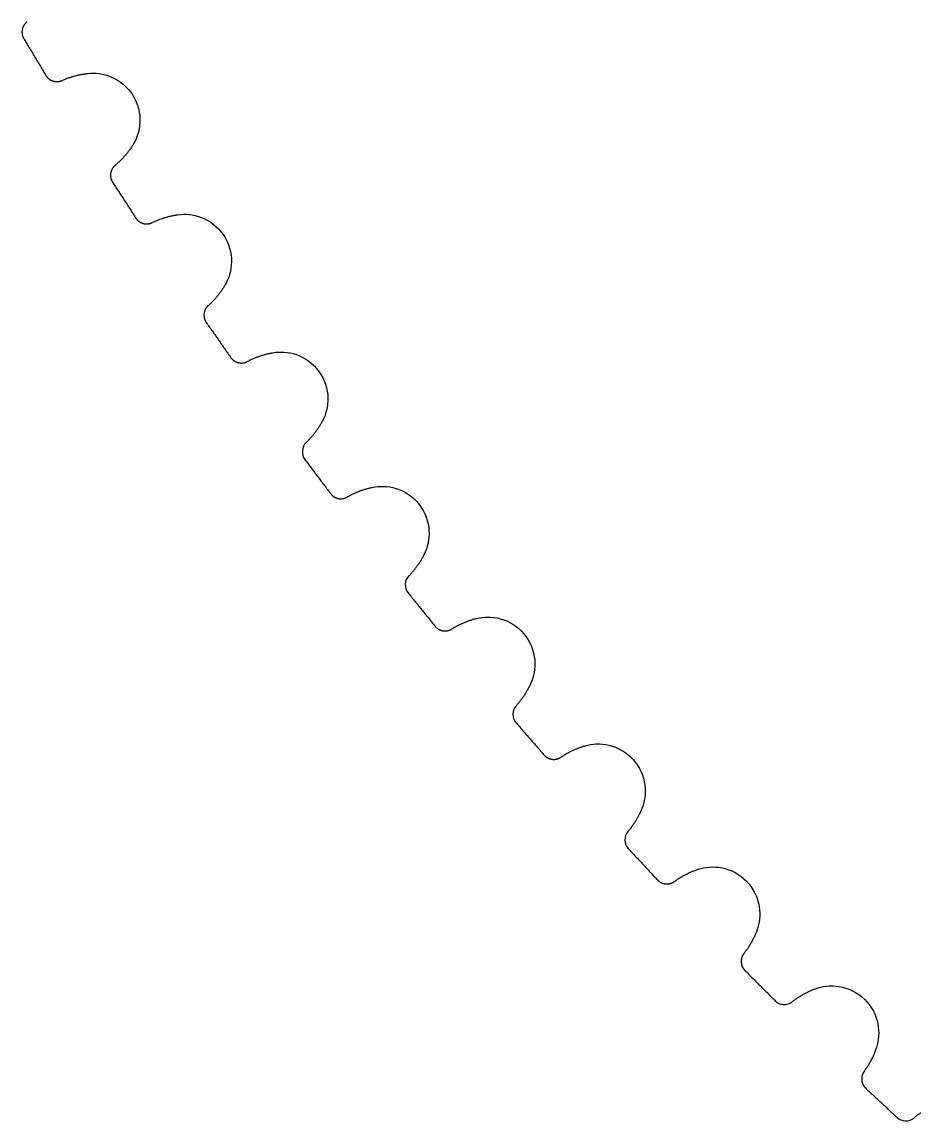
# Model space of a CAD drawing. Extents: x -57 to 57, y -57 to 57.
# Drawn here: x -49.05 to -38.52, y -41.94 to -28.97 of the extents above; entities that cross this region are included whole.
import ezdxf

# ---------------------------------------------------------------- set-up
doc = ezdxf.new("R2010")
doc.units = 0
doc.layers.add('Cut', color=7, linetype='CONTINUOUS')

msp = doc.modelspace()

# ---------------------------------------------------------------- linework, layer by layer
at = {"layer": 'Cut'}
for p, q in [((-48.9876, -28.9653), (-48.9876, -28.9653, 3)), ((-48.9876, -28.9653), (-48.9876, -28.9653, 3)), ((-49.0247, -29.1606), (-49.0247, -29.1606, 3)), ((-49.0247, -29.1606), (-49.0247, -29.1606, 3)), ((-48.2669, -29.5723), (-48.2669, -29.5723, 3)), ((-48.2669, -29.5723), (-48.2669, -29.5723, 3)), ((-48.763, -29.5962), (-48.763, -29.5962, 3)), ((-48.763, -29.5962), (-48.763, -29.5962, 3)), ((-48.5731, -29.6551), (-48.5731, -29.6551, 3)), ((-48.5731, -29.6551), (-48.5731, -29.6551, 3)), ((-47.7382, -30.4184), (-47.7382, -30.4184, 3)), ((-47.7382, -30.4184), (-47.7382, -30.4184, 3)), ((-47.9469, -30.6573), (-47.9469, -30.6573, 3)), ((-47.9469, -30.6573), (-47.9469, -30.6573, 3)), ((-47.9772, -30.8538), (-47.9772, -30.8538, 3)), ((-47.9772, -30.8538), (-47.9772, -30.8538, 3)), ((-47.2055, -31.2387), (-47.2055, -31.2387, 3)), ((-47.2055, -31.2387), (-47.2055, -31.2387, 3)), ((-47.7004, -31.2799), (-47.7004, -31.2799, 3)), ((-47.7004, -31.2799), (-47.7004, -31.2799, 3)), ((-47.5086, -31.3322), (-47.5086, -31.3322, 3)), ((-47.5086, -31.3322), (-47.5086, -31.3322, 3)), ((-46.6475, -32.0659), (-46.6475, -32.0659, 3)), ((-46.6475, -32.0659), (-46.6475, -32.0659, 3)), ((-46.8478, -32.312), (-46.8478, -32.312, 3)), ((-46.8478, -32.312), (-46.8478, -32.312, 3)), ((-46.8712, -32.5094), (-46.8712, -32.5094, 3)), ((-46.8712, -32.5094), (-46.8712, -32.5094, 3)), ((-46.5797, -32.9256), (-46.5797, -32.9256, 3)), ((-46.5797, -32.9256), (-46.5797, -32.9256, 3)), ((-46.0865, -32.8671), (-46.0865, -32.8671, 3)), ((-46.0865, -32.8671), (-46.0865, -32.8671, 3)), ((-46.3862, -32.9711), (-46.3862, -32.9711, 3)), ((-46.3862, -32.9711), (-46.3862, -32.9711, 3)), ((-45.5, -33.6743), (-45.5, -33.6743, 3)), ((-45.5, -33.6743), (-45.5, -33.6743, 3)), ((-45.6915, -33.9272), (-45.6915, -33.9272, 3)), ((-45.6915, -33.9272), (-45.6915, -33.9272, 3)), ((-45.708, -34.1254), (-45.708, -34.1254, 3)), ((-45.708, -34.1254), (-45.708, -34.1254, 3)), ((-44.9114, -34.4555), (-44.9114, -34.4555, 3)), ((-44.9114, -34.4555), (-44.9114, -34.4555, 3)), ((-45.4022, -34.5312), (-45.4022, -34.5312, 3)), ((-45.4022, -34.5312), (-45.4022, -34.5312, 3)), ((-45.2073, -34.5699), (-45.2073, -34.5699, 3)), ((-45.2073, -34.5699), (-45.2073, -34.5699, 3)), ((-44.2971, -35.2418), (-44.2971, -35.2418, 3)), ((-44.2971, -35.2418), (-44.2971, -35.2418, 3)), ((-44.4797, -35.5012), (-44.4797, -35.5012, 3)), ((-44.4797, -35.5012), (-44.4797, -35.5012, 3)), ((-44.4892, -35.6998), (-44.4892, -35.6998, 3)), ((-44.4892, -35.6998), (-44.4892, -35.6998, 3)), ((-43.6815, -36.0019), (-43.6815, -36.0019, 3)), ((-43.6815, -36.0019), (-43.6815, -36.0019, 3)), ((-44.1695, -36.0946), (-44.1695, -36.0946, 3)), ((-44.1695, -36.0946), (-44.1695, -36.0946, 3)), ((-43.9732, -36.1266), (-43.9732, -36.1266, 3)), ((-43.9732, -36.1266), (-43.9732, -36.1266, 3)), ((-43.0402, -36.7662), (-43.0402, -36.7662, 3)), ((-43.0402, -36.7662), (-43.0402, -36.7662, 3)), ((-43.2136, -37.0319), (-43.2136, -37.0319, 3)), ((-43.2136, -37.0319), (-43.2136, -37.0319, 3)), ((-43.2162, -37.2307), (-43.2162, -37.2307, 3)), ((-43.2162, -37.2307), (-43.2162, -37.2307, 3)), ((-42.3985, -37.5044), (-42.3985, -37.5044, 3)), ((-42.3985, -37.5044), (-42.3985, -37.5044, 3)), ((-42.8829, -37.6141), (-42.8829, -37.6141, 3)), ((-42.8829, -37.6141), (-42.8829, -37.6141, 3)), ((-42.6857, -37.6392), (-42.6857, -37.6392, 3)), ((-42.6857, -37.6392), (-42.6857, -37.6392, 3)), ((-41.7308, -38.2459), (-41.7308, -38.2459, 3)), ((-41.7308, -38.2459), (-41.7308, -38.2459, 3)), ((-41.8949, -38.5174), (-41.8949, -38.5174, 3)), ((-41.8949, -38.5174), (-41.8949, -38.5174, 3)), ((-41.8906, -38.7162), (-41.8906, -38.7162, 3)), ((-41.8906, -38.7162), (-41.8906, -38.7162, 3)), ((-41.0638, -38.9613), (-41.0638, -38.9613, 3)), ((-41.0638, -38.9613), (-41.0638, -38.9613, 3)), ((-41.544, -39.0878), (-41.544, -39.0878, 3)), ((-41.544, -39.0878), (-41.544, -39.0878, 3)), ((-41.3461, -39.106), (-41.3461, -39.106, 3)), ((-41.3461, -39.106), (-41.3461, -39.106, 3)), ((-40.3707, -39.679), (-40.3707, -39.679, 3)), ((-40.3707, -39.679), (-40.3707, -39.679, 3)), ((-40.5251, -39.9561), (-40.5251, -39.9561, 3)), ((-40.5251, -39.9561), (-40.5251, -39.9561, 3)), ((-40.5139, -40.1546), (-40.5139, -40.1546, 3)), ((-40.5139, -40.1546), (-40.5139, -40.1546, 3)), ((-39.679, -40.3707), (-39.679, -40.3707, 3)), ((-39.679, -40.3707), (-39.679, -40.3707, 3)), ((-40.1546, -40.5139), (-40.1546, -40.5139, 3)), ((-40.1546, -40.5139), (-40.1546, -40.5139, 3)), ((-39.9561, -40.5251), (-39.9561, -40.5251, 3)), ((-39.9561, -40.5251), (-39.9561, -40.5251, 3)), ((-38.9613, -41.0638), (-38.9613, -41.0638, 3)), ((-38.9613, -41.0638), (-38.9613, -41.0638, 3)), ((-39.106, -41.3461), (-39.106, -41.3461, 3)), ((-39.106, -41.3461), (-39.106, -41.3461, 3)), ((-39.0878, -41.544), (-39.0878, -41.544, 3)), ((-39.0878, -41.544), (-39.0878, -41.544, 3)), ((-38.7162, -41.8906), (-38.7162, -41.8906, 3)), ((-38.7162, -41.8906), (-38.7162, -41.8906, 3)), ((-38.5174, -41.8949), (-38.5174, -41.8949, 3)), ((-38.5174, -41.8949), (-38.5174, -41.8949, 3))]:
    msp.add_line(p, q, dxfattribs=at)
for points, degree, knots in [([(-48.9876, -28.9653), (-49.03, -28.9974), (-49.0432, -29.0559), (-49.0524, -29.1152), (-49.0247, -29.1606)], 2, [0, 0, 0, 0.724386, 0.724386, 1.44877, 1.44877, 1.44877]), ([(-48.9876, -28.9653, 3), (-49.03, -28.9974, 3), (-49.0432, -29.0559, 3), (-49.0524, -29.1152, 3), (-49.0247, -29.1606, 3)], 2, [0, 0, 0, 0.724386, 0.724386, 1.44877, 1.44877, 1.44877]), ([(-48.9876, -28.9653), (-49.03, -28.9974), (-49.0432, -29.0559), (-49.0524, -29.1152), (-49.0247, -29.1606)], 2, [0, 0, 0, 0.724386, 0.724386, 1.44877, 1.44877, 1.44877]), ([(-48.9876, -28.9653, 3), (-49.03, -28.9974, 3), (-49.0432, -29.0559, 3), (-49.0524, -29.1152, 3), (-49.0247, -29.1606, 3)], 2, [0, 0, 0, 0.724386, 0.724386, 1.44877, 1.44877, 1.44877]), ([(-48.2669, -29.5723), (-48.1846, -29.5634), (-48.0865, -29.5725), (-47.9893, -29.6144), (-47.8925, -29.6554), (-47.7992, -29.7314), (-47.7381, -29.8301), (-47.6762, -29.9282), (-47.6488, -30.0454), (-47.6544, -30.1504), (-47.6594, -30.2561), (-47.6942, -30.3483), (-47.7382, -30.4184)], 3, [0, 0, 0, 0, 0.558599, 0.558599, 0.558599, 1.1172, 1.1172, 1.1172, 1.6758, 1.6758, 1.6758, 2.2344, 2.2344, 2.2344, 2.2344]), ([(-48.2669, -29.5723, 3), (-48.1846, -29.5634, 3), (-48.0865, -29.5725, 3), (-47.9893, -29.6144, 3), (-47.8925, -29.6554, 3), (-47.7992, -29.7314, 3), (-47.7381, -29.8301, 3), (-47.6762, -29.9282, 3), (-47.6488, -30.0454, 3), (-47.6544, -30.1504, 3), (-47.6594, -30.2561, 3), (-47.6942, -30.3483, 3), (-47.7382, -30.4184, 3)], 3, [0, 0, 0, 0, 0.558599, 0.558599, 0.558599, 1.1172, 1.1172, 1.1172, 1.6758, 1.6758, 1.6758, 2.2344, 2.2344, 2.2344, 2.2344]), ([(-48.2669, -29.5723), (-48.1846, -29.5634), (-48.0865, -29.5725), (-47.9893, -29.6144), (-47.8925, -29.6554), (-47.7992, -29.7314), (-47.7381, -29.8301), (-47.6762, -29.9282), (-47.6488, -30.0454), (-47.6544, -30.1504), (-47.6594, -30.2561), (-47.6942, -30.3483), (-47.7382, -30.4184)], 3, [0, 0, 0, 0, 0.558599, 0.558599, 0.558599, 1.1172, 1.1172, 1.1172, 1.6758, 1.6758, 1.6758, 2.2344, 2.2344, 2.2344, 2.2344]), ([(-48.2669, -29.5723, 3), (-48.1846, -29.5634, 3), (-48.0865, -29.5725, 3), (-47.9893, -29.6144, 3), (-47.8925, -29.6554, 3), (-47.7992, -29.7314, 3), (-47.7381, -29.8301, 3), (-47.6762, -29.9282, 3), (-47.6488, -30.0454, 3), (-47.6544, -30.1504, 3), (-47.6594, -30.2561, 3), (-47.6942, -30.3483, 3), (-47.7382, -30.4184, 3)], 3, [0, 0, 0, 0, 0.558599, 0.558599, 0.558599, 1.1172, 1.1172, 1.1172, 1.6758, 1.6758, 1.6758, 2.2344, 2.2344, 2.2344, 2.2344]), ([(-48.763, -29.5962), (-48.7359, -29.6419), (-48.6792, -29.6616), (-48.6214, -29.6774), (-48.5731, -29.6551)], 2, [0, 0, 0, 0.724386, 0.724386, 1.44877, 1.44877, 1.44877]), ([(-48.763, -29.5962, 3), (-48.7359, -29.6419, 3), (-48.6792, -29.6616, 3), (-48.6214, -29.6774, 3), (-48.5731, -29.6551, 3)], 2, [0, 0, 0, 0.724386, 0.724386, 1.44877, 1.44877, 1.44877]), ([(-48.763, -29.5962), (-48.7359, -29.6419), (-48.6792, -29.6616), (-48.6214, -29.6774), (-48.5731, -29.6551)], 2, [0, 0, 0, 0.724386, 0.724386, 1.44877, 1.44877, 1.44877]), ([(-48.763, -29.5962, 3), (-48.7359, -29.6419, 3), (-48.6792, -29.6616, 3), (-48.6214, -29.6774, 3), (-48.5731, -29.6551, 3)], 2, [0, 0, 0, 0.724386, 0.724386, 1.44877, 1.44877, 1.44877]), ([(-47.9469, -30.6573), (-47.9881, -30.6909), (-47.9992, -30.7498), (-48.0064, -30.8094), (-47.9772, -30.8538)], 2, [0, 0, 0, 0.724386, 0.724386, 1.44877, 1.44877, 1.44877]), ([(-47.9469, -30.6573, 3), (-47.9881, -30.6909, 3), (-47.9992, -30.7498, 3), (-48.0064, -30.8094, 3), (-47.9772, -30.8538, 3)], 2, [0, 0, 0, 0.724386, 0.724386, 1.44877, 1.44877, 1.44877]), ([(-47.9469, -30.6573), (-47.9881, -30.6909), (-47.9992, -30.7498), (-48.0064, -30.8094), (-47.9772, -30.8538)], 2, [0, 0, 0, 0.724386, 0.724386, 1.44877, 1.44877, 1.44877]), ([(-47.9469, -30.6573, 3), (-47.9881, -30.6909, 3), (-47.9992, -30.7498, 3), (-48.0064, -30.8094, 3), (-47.9772, -30.8538, 3)], 2, [0, 0, 0, 0.724386, 0.724386, 1.44877, 1.44877, 1.44877]), ([(-47.2055, -31.2387), (-47.1235, -31.227), (-47.0251, -31.2327), (-46.9266, -31.2712), (-46.8284, -31.3088), (-46.7324, -31.3814), (-46.668, -31.478), (-46.6026, -31.5739), (-46.5712, -31.69), (-46.5732, -31.7952), (-46.5744, -31.901), (-46.606, -31.9943), (-46.6475, -32.0659)], 3, [0, 0, 0, 0, 0.558599, 0.558599, 0.558599, 1.1172, 1.1172, 1.1172, 1.6758, 1.6758, 1.6758, 2.2344, 2.2344, 2.2344, 2.2344]), ([(-47.2055, -31.2387, 3), (-47.1235, -31.227, 3), (-47.0251, -31.2327, 3), (-46.9266, -31.2712, 3), (-46.8284, -31.3088, 3), (-46.7324, -31.3814, 3), (-46.668, -31.478, 3), (-46.6026, -31.5739, 3), (-46.5712, -31.69, 3), (-46.5732, -31.7952, 3), (-46.5744, -31.901, 3), (-46.606, -31.9943, 3), (-46.6475, -32.0659, 3)], 3, [0, 0, 0, 0, 0.558599, 0.558599, 0.558599, 1.1172, 1.1172, 1.1172, 1.6758, 1.6758, 1.6758, 2.2344, 2.2344, 2.2344, 2.2344]), ([(-47.2055, -31.2387), (-47.1235, -31.227), (-47.0251, -31.2327), (-46.9266, -31.2712), (-46.8284, -31.3088), (-46.7324, -31.3814), (-46.668, -31.478), (-46.6026, -31.5739), (-46.5712, -31.69), (-46.5732, -31.7952), (-46.5744, -31.901), (-46.606, -31.9943), (-46.6475, -32.0659)], 3, [0, 0, 0, 0, 0.558599, 0.558599, 0.558599, 1.1172, 1.1172, 1.1172, 1.6758, 1.6758, 1.6758, 2.2344, 2.2344, 2.2344, 2.2344]), ([(-47.2055, -31.2387, 3), (-47.1235, -31.227, 3), (-47.0251, -31.2327, 3), (-46.9266, -31.2712, 3), (-46.8284, -31.3088, 3), (-46.7324, -31.3814, 3), (-46.668, -31.478, 3), (-46.6026, -31.5739, 3), (-46.5712, -31.69, 3), (-46.5732, -31.7952, 3), (-46.5744, -31.901, 3), (-46.606, -31.9943, 3), (-46.6475, -32.0659, 3)], 3, [0, 0, 0, 0, 0.558599, 0.558599, 0.558599, 1.1172, 1.1172, 1.1172, 1.6758, 1.6758, 1.6758, 2.2344, 2.2344, 2.2344, 2.2344]), ([(-47.7004, -31.2799), (-47.6717, -31.3247), (-47.6144, -31.3424), (-47.556, -31.3562), (-47.5086, -31.3322)], 2, [0, 0, 0, 0.724386, 0.724386, 1.44877, 1.44877, 1.44877]), ([(-47.7004, -31.2799, 3), (-47.6717, -31.3247, 3), (-47.6144, -31.3424, 3), (-47.556, -31.3562, 3), (-47.5086, -31.3322, 3)], 2, [0, 0, 0, 0.724386, 0.724386, 1.44877, 1.44877, 1.44877]), ([(-47.7004, -31.2799), (-47.6717, -31.3247), (-47.6144, -31.3424), (-47.556, -31.3562), (-47.5086, -31.3322)], 2, [0, 0, 0, 0.724386, 0.724386, 1.44877, 1.44877, 1.44877]), ([(-47.7004, -31.2799, 3), (-47.6717, -31.3247, 3), (-47.6144, -31.3424, 3), (-47.556, -31.3562, 3), (-47.5086, -31.3322, 3)], 2, [0, 0, 0, 0.724386, 0.724386, 1.44877, 1.44877, 1.44877]), ([(-46.8478, -32.312), (-46.8878, -32.3469), (-46.8969, -32.4062), (-46.9019, -32.466), (-46.8712, -32.5094)], 2, [0, 0, 0, 0.724386, 0.724386, 1.44877, 1.44877, 1.44877]), ([(-46.8478, -32.312, 3), (-46.8878, -32.3469, 3), (-46.8969, -32.4062, 3), (-46.9019, -32.466, 3), (-46.8712, -32.5094, 3)], 2, [0, 0, 0, 0.724386, 0.724386, 1.44877, 1.44877, 1.44877]), ([(-46.8478, -32.312), (-46.8878, -32.3469), (-46.8969, -32.4062), (-46.9019, -32.466), (-46.8712, -32.5094)], 2, [0, 0, 0, 0.724386, 0.724386, 1.44877, 1.44877, 1.44877]), ([(-46.8478, -32.312, 3), (-46.8878, -32.3469, 3), (-46.8969, -32.4062, 3), (-46.9019, -32.466, 3), (-46.8712, -32.5094, 3)], 2, [0, 0, 0, 0.724386, 0.724386, 1.44877, 1.44877, 1.44877]), ([(-46.5797, -32.9256), (-46.5495, -32.9693), (-46.4916, -32.985), (-46.4327, -32.9968), (-46.3862, -32.9711)], 2, [0, 0, 0, 0.724386, 0.724386, 1.44877, 1.44877, 1.44877]), ([(-46.5797, -32.9256, 3), (-46.5495, -32.9693, 3), (-46.4916, -32.985, 3), (-46.4327, -32.9968, 3), (-46.3862, -32.9711, 3)], 2, [0, 0, 0, 0.724386, 0.724386, 1.44877, 1.44877, 1.44877]), ([(-46.5797, -32.9256), (-46.5495, -32.9693), (-46.4916, -32.985), (-46.4327, -32.9968), (-46.3862, -32.9711)], 2, [0, 0, 0, 0.724386, 0.724386, 1.44877, 1.44877, 1.44877]), ([(-46.5797, -32.9256, 3), (-46.5495, -32.9693, 3), (-46.4916, -32.985, 3), (-46.4327, -32.9968, 3), (-46.3862, -32.9711, 3)], 2, [0, 0, 0, 0.724386, 0.724386, 1.44877, 1.44877, 1.44877]), ([(-46.0865, -32.8671), (-46.005, -32.8526), (-45.9065, -32.8549), (-45.8066, -32.8899), (-45.7072, -32.924), (-45.6088, -32.9933), (-45.541, -33.0875), (-45.4723, -33.181), (-45.4369, -33.296), (-45.4352, -33.4012), (-45.4327, -33.507), (-45.461, -33.6014), (-45.5, -33.6743)], 3, [0, 0, 0, 0, 0.558599, 0.558599, 0.558599, 1.1172, 1.1172, 1.1172, 1.6758, 1.6758, 1.6758, 2.2344, 2.2344, 2.2344, 2.2344]), ([(-46.0865, -32.8671, 3), (-46.005, -32.8526, 3), (-45.9065, -32.8549, 3), (-45.8066, -32.8899, 3), (-45.7072, -32.924, 3), (-45.6088, -32.9933, 3), (-45.541, -33.0875, 3), (-45.4723, -33.181, 3), (-45.4369, -33.296, 3), (-45.4352, -33.4012, 3), (-45.4327, -33.507, 3), (-45.461, -33.6014, 3), (-45.5, -33.6743, 3)], 3, [0, 0, 0, 0, 0.558599, 0.558599, 0.558599, 1.1172, 1.1172, 1.1172, 1.6758, 1.6758, 1.6758, 2.2344, 2.2344, 2.2344, 2.2344]), ([(-46.0865, -32.8671), (-46.005, -32.8526), (-45.9065, -32.8549), (-45.8066, -32.8899), (-45.7072, -32.924), (-45.6088, -32.9933), (-45.541, -33.0875), (-45.4723, -33.181), (-45.4369, -33.296), (-45.4352, -33.4012), (-45.4327, -33.507), (-45.461, -33.6014), (-45.5, -33.6743)], 3, [0, 0, 0, 0, 0.558599, 0.558599, 0.558599, 1.1172, 1.1172, 1.1172, 1.6758, 1.6758, 1.6758, 2.2344, 2.2344, 2.2344, 2.2344]), ([(-46.0865, -32.8671, 3), (-46.005, -32.8526, 3), (-45.9065, -32.8549, 3), (-45.8066, -32.8899, 3), (-45.7072, -32.924, 3), (-45.6088, -32.9933, 3), (-45.541, -33.0875, 3), (-45.4723, -33.181, 3), (-45.4369, -33.296, 3), (-45.4352, -33.4012, 3), (-45.4327, -33.507, 3), (-45.461, -33.6014, 3), (-45.5, -33.6743, 3)], 3, [0, 0, 0, 0, 0.558599, 0.558599, 0.558599, 1.1172, 1.1172, 1.1172, 1.6758, 1.6758, 1.6758, 2.2344, 2.2344, 2.2344, 2.2344]), ([(-44.9114, -34.4555), (-44.8305, -34.4381), (-44.7319, -34.437), (-44.6309, -34.4685), (-44.5303, -34.4991), (-44.4295, -34.5649), (-44.3585, -34.6567), (-44.2866, -34.7478), (-44.2472, -34.8615), (-44.2418, -34.9665), (-44.2357, -35.0721), (-44.2606, -35.1675), (-44.2971, -35.2418)], 3, [0, 0, 0, 0, 0.558599, 0.558599, 0.558599, 1.1172, 1.1172, 1.1172, 1.6758, 1.6758, 1.6758, 2.2344, 2.2344, 2.2344, 2.2344]), ([(-44.9114, -34.4555, 3), (-44.8305, -34.4381, 3), (-44.7319, -34.437, 3), (-44.6309, -34.4685, 3), (-44.5303, -34.4991, 3), (-44.4295, -34.5649, 3), (-44.3585, -34.6567, 3), (-44.2866, -34.7478, 3), (-44.2472, -34.8615, 3), (-44.2418, -34.9665, 3), (-44.2357, -35.0721, 3), (-44.2606, -35.1675, 3), (-44.2971, -35.2418, 3)], 3, [0, 0, 0, 0, 0.558599, 0.558599, 0.558599, 1.1172, 1.1172, 1.1172, 1.6758, 1.6758, 1.6758, 2.2344, 2.2344, 2.2344, 2.2344]), ([(-44.9114, -34.4555), (-44.8305, -34.4381), (-44.7319, -34.437), (-44.6309, -34.4685), (-44.5303, -34.4991), (-44.4295, -34.5649), (-44.3585, -34.6567), (-44.2866, -34.7478), (-44.2472, -34.8615), (-44.2418, -34.9665), (-44.2357, -35.0721), (-44.2606, -35.1675), (-44.2971, -35.2418)], 3, [0, 0, 0, 0, 0.558599, 0.558599, 0.558599, 1.1172, 1.1172, 1.1172, 1.6758, 1.6758, 1.6758, 2.2344, 2.2344, 2.2344, 2.2344]), ([(-44.9114, -34.4555, 3), (-44.8305, -34.4381, 3), (-44.7319, -34.437, 3), (-44.6309, -34.4685, 3), (-44.5303, -34.4991, 3), (-44.4295, -34.5649, 3), (-44.3585, -34.6567, 3), (-44.2866, -34.7478, 3), (-44.2472, -34.8615, 3), (-44.2418, -34.9665, 3), (-44.2357, -35.0721, 3), (-44.2606, -35.1675, 3), (-44.2971, -35.2418, 3)], 3, [0, 0, 0, 0, 0.558599, 0.558599, 0.558599, 1.1172, 1.1172, 1.1172, 1.6758, 1.6758, 1.6758, 2.2344, 2.2344, 2.2344, 2.2344]), ([(-45.4022, -34.5312), (-45.3705, -34.5738), (-45.3121, -34.5875), (-45.2529, -34.5972), (-45.2073, -34.5699)], 2, [0, 0, 0, 0.724386, 0.724386, 1.44877, 1.44877, 1.44877]), ([(-45.4022, -34.5312, 3), (-45.3705, -34.5738, 3), (-45.3121, -34.5875, 3), (-45.2529, -34.5972, 3), (-45.2073, -34.5699, 3)], 2, [0, 0, 0, 0.724386, 0.724386, 1.44877, 1.44877, 1.44877]), ([(-45.4022, -34.5312), (-45.3705, -34.5738), (-45.3121, -34.5875), (-45.2529, -34.5972), (-45.2073, -34.5699)], 2, [0, 0, 0, 0.724386, 0.724386, 1.44877, 1.44877, 1.44877]), ([(-45.4022, -34.5312, 3), (-45.3705, -34.5738, 3), (-45.3121, -34.5875, 3), (-45.2529, -34.5972, 3), (-45.2073, -34.5699, 3)], 2, [0, 0, 0, 0.724386, 0.724386, 1.44877, 1.44877, 1.44877]), ([(-43.6815, -36.0019), (-43.6013, -35.9817), (-43.5028, -35.9771), (-43.4008, -36.0051), (-43.2992, -36.0322), (-43.1962, -36.0944), (-43.122, -36.1837), (-43.047, -36.2722), (-43.0036, -36.3844), (-42.9945, -36.4892), (-42.9847, -36.5946), (-43.0063, -36.6907), (-43.0402, -36.7662)], 3, [0, 0, 0, 0, 0.558599, 0.558599, 0.558599, 1.1172, 1.1172, 1.1172, 1.6758, 1.6758, 1.6758, 2.2344, 2.2344, 2.2344, 2.2344]), ([(-43.6815, -36.0019, 3), (-43.6013, -35.9817, 3), (-43.5028, -35.9771, 3), (-43.4008, -36.0051, 3), (-43.2992, -36.0322, 3), (-43.1962, -36.0944, 3), (-43.122, -36.1837, 3), (-43.047, -36.2722, 3), (-43.0036, -36.3844, 3), (-42.9945, -36.4892, 3), (-42.9847, -36.5946, 3), (-43.0063, -36.6907, 3), (-43.0402, -36.7662, 3)], 3, [0, 0, 0, 0, 0.558599, 0.558599, 0.558599, 1.1172, 1.1172, 1.1172, 1.6758, 1.6758, 1.6758, 2.2344, 2.2344, 2.2344, 2.2344]), ([(-43.6815, -36.0019), (-43.6013, -35.9817), (-43.5028, -35.9771), (-43.4008, -36.0051), (-43.2992, -36.0322), (-43.1962, -36.0944), (-43.122, -36.1837), (-43.047, -36.2722), (-43.0036, -36.3844), (-42.9945, -36.4892), (-42.9847, -36.5946), (-43.0063, -36.6907), (-43.0402, -36.7662)], 3, [0, 0, 0, 0, 0.558599, 0.558599, 0.558599, 1.1172, 1.1172, 1.1172, 1.6758, 1.6758, 1.6758, 2.2344, 2.2344, 2.2344, 2.2344]), ([(-43.6815, -36.0019, 3), (-43.6013, -35.9817, 3), (-43.5028, -35.9771, 3), (-43.4008, -36.0051, 3), (-43.2992, -36.0322, 3), (-43.1962, -36.0944, 3), (-43.122, -36.1837, 3), (-43.047, -36.2722, 3), (-43.0036, -36.3844, 3), (-42.9945, -36.4892, 3), (-42.9847, -36.5946, 3), (-43.0063, -36.6907, 3), (-43.0402, -36.7662, 3)], 3, [0, 0, 0, 0, 0.558599, 0.558599, 0.558599, 1.1172, 1.1172, 1.1172, 1.6758, 1.6758, 1.6758, 2.2344, 2.2344, 2.2344, 2.2344]), ([(-44.1695, -36.0946), (-44.1363, -36.1362), (-44.0774, -36.1478), (-44.0179, -36.1554), (-43.9732, -36.1266)], 2, [0, 0, 0, 0.724386, 0.724386, 1.44877, 1.44877, 1.44877]), ([(-44.1695, -36.0946, 3), (-44.1363, -36.1362, 3), (-44.0774, -36.1478, 3), (-44.0179, -36.1554, 3), (-43.9732, -36.1266, 3)], 2, [0, 0, 0, 0.724386, 0.724386, 1.44877, 1.44877, 1.44877]), ([(-44.1695, -36.0946), (-44.1363, -36.1362), (-44.0774, -36.1478), (-44.0179, -36.1554), (-43.9732, -36.1266)], 2, [0, 0, 0, 0.724386, 0.724386, 1.44877, 1.44877, 1.44877]), ([(-44.1695, -36.0946, 3), (-44.1363, -36.1362, 3), (-44.0774, -36.1478, 3), (-44.0179, -36.1554, 3), (-43.9732, -36.1266, 3)], 2, [0, 0, 0, 0.724386, 0.724386, 1.44877, 1.44877, 1.44877]), ([(-42.3985, -37.5044), (-42.319, -37.4815), (-42.2207, -37.4734), (-42.1178, -37.4978), (-42.0153, -37.5213), (-41.9102, -37.5799), (-41.8329, -37.6666), (-41.7549, -37.7524), (-41.7076, -37.8631), (-41.6949, -37.9675), (-41.6814, -38.0724), (-41.6997, -38.1693), (-41.7308, -38.2459)], 3, [0, 0, 0, 0, 0.558599, 0.558599, 0.558599, 1.1172, 1.1172, 1.1172, 1.6758, 1.6758, 1.6758, 2.2344, 2.2344, 2.2344, 2.2344]), ([(-42.3985, -37.5044, 3), (-42.319, -37.4815, 3), (-42.2207, -37.4734, 3), (-42.1178, -37.4978, 3), (-42.0153, -37.5213, 3), (-41.9102, -37.5799, 3), (-41.8329, -37.6666, 3), (-41.7549, -37.7524, 3), (-41.7076, -37.8631, 3), (-41.6949, -37.9675, 3), (-41.6814, -38.0724, 3), (-41.6997, -38.1693, 3), (-41.7308, -38.2459, 3)], 3, [0, 0, 0, 0, 0.558599, 0.558599, 0.558599, 1.1172, 1.1172, 1.1172, 1.6758, 1.6758, 1.6758, 2.2344, 2.2344, 2.2344, 2.2344]), ([(-42.3985, -37.5044), (-42.319, -37.4815), (-42.2207, -37.4734), (-42.1178, -37.4978), (-42.0153, -37.5213), (-41.9102, -37.5799), (-41.8329, -37.6666), (-41.7549, -37.7524), (-41.7076, -37.8631), (-41.6949, -37.9675), (-41.6814, -38.0724), (-41.6997, -38.1693), (-41.7308, -38.2459)], 3, [0, 0, 0, 0, 0.558599, 0.558599, 0.558599, 1.1172, 1.1172, 1.1172, 1.6758, 1.6758, 1.6758, 2.2344, 2.2344, 2.2344, 2.2344]), ([(-42.3985, -37.5044, 3), (-42.319, -37.4815, 3), (-42.2207, -37.4734, 3), (-42.1178, -37.4978, 3), (-42.0153, -37.5213, 3), (-41.9102, -37.5799, 3), (-41.8329, -37.6666, 3), (-41.7549, -37.7524, 3), (-41.7076, -37.8631, 3), (-41.6949, -37.9675, 3), (-41.6814, -38.0724, 3), (-41.6997, -38.1693, 3), (-41.7308, -38.2459, 3)], 3, [0, 0, 0, 0, 0.558599, 0.558599, 0.558599, 1.1172, 1.1172, 1.1172, 1.6758, 1.6758, 1.6758, 2.2344, 2.2344, 2.2344, 2.2344]), ([(-42.8829, -37.6141), (-42.8482, -37.6545), (-42.789, -37.664), (-42.7293, -37.6696), (-42.6857, -37.6392)], 2, [0, 0, 0, 0.724386, 0.724386, 1.44877, 1.44877, 1.44877]), ([(-42.8829, -37.6141, 3), (-42.8482, -37.6545, 3), (-42.789, -37.664, 3), (-42.7293, -37.6696, 3), (-42.6857, -37.6392, 3)], 2, [0, 0, 0, 0.724386, 0.724386, 1.44877, 1.44877, 1.44877]), ([(-42.8829, -37.6141), (-42.8482, -37.6545), (-42.789, -37.664), (-42.7293, -37.6696), (-42.6857, -37.6392)], 2, [0, 0, 0, 0.724386, 0.724386, 1.44877, 1.44877, 1.44877]), ([(-42.8829, -37.6141, 3), (-42.8482, -37.6545, 3), (-42.789, -37.664, 3), (-42.7293, -37.6696, 3), (-42.6857, -37.6392, 3)], 2, [0, 0, 0, 0.724386, 0.724386, 1.44877, 1.44877, 1.44877]), ([(-41.0638, -38.9613), (-40.9851, -38.9355), (-40.8872, -38.9241), (-40.7835, -38.9448), (-40.6802, -38.9648), (-40.5731, -39.0197), (-40.4929, -39.1036), (-40.4119, -39.1866), (-40.3608, -39.2956), (-40.3444, -39.3995), (-40.3273, -39.5039), (-40.3422, -39.6013), (-40.3707, -39.679)], 3, [0, 0, 0, 0, 0.558599, 0.558599, 0.558599, 1.1172, 1.1172, 1.1172, 1.6758, 1.6758, 1.6758, 2.2344, 2.2344, 2.2344, 2.2344]), ([(-41.0638, -38.9613, 3), (-40.9851, -38.9355, 3), (-40.8872, -38.9241, 3), (-40.7835, -38.9448, 3), (-40.6802, -38.9648, 3), (-40.5731, -39.0197, 3), (-40.4929, -39.1036, 3), (-40.4119, -39.1866, 3), (-40.3608, -39.2956, 3), (-40.3444, -39.3995, 3), (-40.3273, -39.5039, 3), (-40.3422, -39.6013, 3), (-40.3707, -39.679, 3)], 3, [0, 0, 0, 0, 0.558599, 0.558599, 0.558599, 1.1172, 1.1172, 1.1172, 1.6758, 1.6758, 1.6758, 2.2344, 2.2344, 2.2344, 2.2344]), ([(-41.0638, -38.9613), (-40.9851, -38.9355), (-40.8872, -38.9241), (-40.7835, -38.9448), (-40.6802, -38.9648), (-40.5731, -39.0197), (-40.4929, -39.1036), (-40.4119, -39.1866), (-40.3608, -39.2956), (-40.3444, -39.3995), (-40.3273, -39.5039), (-40.3422, -39.6013), (-40.3707, -39.679)], 3, [0, 0, 0, 0, 0.558599, 0.558599, 0.558599, 1.1172, 1.1172, 1.1172, 1.6758, 1.6758, 1.6758, 2.2344, 2.2344, 2.2344, 2.2344]), ([(-41.0638, -38.9613, 3), (-40.9851, -38.9355, 3), (-40.8872, -38.9241, 3), (-40.7835, -38.9448, 3), (-40.6802, -38.9648, 3), (-40.5731, -39.0197, 3), (-40.4929, -39.1036, 3), (-40.4119, -39.1866, 3), (-40.3608, -39.2956, 3), (-40.3444, -39.3995, 3), (-40.3273, -39.5039, 3), (-40.3422, -39.6013, 3), (-40.3707, -39.679, 3)], 3, [0, 0, 0, 0, 0.558599, 0.558599, 0.558599, 1.1172, 1.1172, 1.1172, 1.6758, 1.6758, 1.6758, 2.2344, 2.2344, 2.2344, 2.2344]), ([(-41.544, -39.0878), (-41.508, -39.1269), (-41.4485, -39.1344), (-41.3886, -39.1379), (-41.3461, -39.106)], 2, [0, 0, 0, 0.724386, 0.724386, 1.44877, 1.44877, 1.44877]), ([(-41.544, -39.0878, 3), (-41.508, -39.1269, 3), (-41.4485, -39.1344, 3), (-41.3886, -39.1379, 3), (-41.3461, -39.106, 3)], 2, [0, 0, 0, 0.724386, 0.724386, 1.44877, 1.44877, 1.44877]), ([(-41.544, -39.0878), (-41.508, -39.1269), (-41.4485, -39.1344), (-41.3886, -39.1379), (-41.3461, -39.106)], 2, [0, 0, 0, 0.724386, 0.724386, 1.44877, 1.44877, 1.44877]), ([(-41.544, -39.0878, 3), (-41.508, -39.1269, 3), (-41.4485, -39.1344, 3), (-41.3886, -39.1379, 3), (-41.3461, -39.106, 3)], 2, [0, 0, 0, 0.724386, 0.724386, 1.44877, 1.44877, 1.44877]), ([(-39.679, -40.3707), (-39.6013, -40.3422), (-39.5039, -40.3273), (-39.3995, -40.3444), (-39.2956, -40.3608), (-39.1866, -40.4119), (-39.1036, -40.4929), (-39.0197, -40.5731), (-38.9648, -40.6802), (-38.9448, -40.7835), (-38.9241, -40.8872), (-38.9355, -40.9851), (-38.9613, -41.0638)], 3, [0, 0, 0, 0, 0.558599, 0.558599, 0.558599, 1.1172, 1.1172, 1.1172, 1.6758, 1.6758, 1.6758, 2.2344, 2.2344, 2.2344, 2.2344]), ([(-39.679, -40.3707, 3), (-39.6013, -40.3422, 3), (-39.5039, -40.3273, 3), (-39.3995, -40.3444, 3), (-39.2956, -40.3608, 3), (-39.1866, -40.4119, 3), (-39.1036, -40.4929, 3), (-39.0197, -40.5731, 3), (-38.9648, -40.6802, 3), (-38.9448, -40.7835, 3), (-38.9241, -40.8872, 3), (-38.9355, -40.9851, 3), (-38.9613, -41.0638, 3)], 3, [0, 0, 0, 0, 0.558599, 0.558599, 0.558599, 1.1172, 1.1172, 1.1172, 1.6758, 1.6758, 1.6758, 2.2344, 2.2344, 2.2344, 2.2344]), ([(-39.679, -40.3707), (-39.6013, -40.3422), (-39.5039, -40.3273), (-39.3995, -40.3444), (-39.2956, -40.3608), (-39.1866, -40.4119), (-39.1036, -40.4929), (-39.0197, -40.5731), (-38.9648, -40.6802), (-38.9448, -40.7835), (-38.9241, -40.8872), (-38.9355, -40.9851), (-38.9613, -41.0638)], 3, [0, 0, 0, 0, 0.558599, 0.558599, 0.558599, 1.1172, 1.1172, 1.1172, 1.6758, 1.6758, 1.6758, 2.2344, 2.2344, 2.2344, 2.2344]), ([(-39.679, -40.3707, 3), (-39.6013, -40.3422, 3), (-39.5039, -40.3273, 3), (-39.3995, -40.3444, 3), (-39.2956, -40.3608, 3), (-39.1866, -40.4119, 3), (-39.1036, -40.4929, 3), (-39.0197, -40.5731, 3), (-38.9648, -40.6802, 3), (-38.9448, -40.7835, 3), (-38.9241, -40.8872, 3), (-38.9355, -40.9851, 3), (-38.9613, -41.0638, 3)], 3, [0, 0, 0, 0, 0.558599, 0.558599, 0.558599, 1.1172, 1.1172, 1.1172, 1.6758, 1.6758, 1.6758, 2.2344, 2.2344, 2.2344, 2.2344]), ([(-39.106, -41.3461), (-39.1379, -41.3886), (-39.1344, -41.4485), (-39.1269, -41.508), (-39.0878, -41.544)], 2, [0, 0, 0, 0.724386, 0.724386, 1.44877, 1.44877, 1.44877]), ([(-39.106, -41.3461, 3), (-39.1379, -41.3886, 3), (-39.1344, -41.4485, 3), (-39.1269, -41.508, 3), (-39.0878, -41.544, 3)], 2, [0, 0, 0, 0.724386, 0.724386, 1.44877, 1.44877, 1.44877]), ([(-39.106, -41.3461), (-39.1379, -41.3886), (-39.1344, -41.4485), (-39.1269, -41.508), (-39.0878, -41.544)], 2, [0, 0, 0, 0.724386, 0.724386, 1.44877, 1.44877, 1.44877]), ([(-39.106, -41.3461, 3), (-39.1379, -41.3886, 3), (-39.1344, -41.4485, 3), (-39.1269, -41.508, 3), (-39.0878, -41.544, 3)], 2, [0, 0, 0, 0.724386, 0.724386, 1.44877, 1.44877, 1.44877])]:
    msp.add_open_spline(points, degree=degree, knots=knots, dxfattribs=at)
for points, degree in [([(-49.0247, -29.1606), (-48.763, -29.5962)], 1), ([(-49.0247, -29.1606, 3), (-48.763, -29.5962, 3)], 1), ([(-49.0247, -29.1606), (-48.763, -29.5962)], 1), ([(-49.0247, -29.1606, 3), (-48.763, -29.5962, 3)], 1), ([(-48.5731, -29.6551), (-48.4266, -29.5893), (-48.2669, -29.5723)], 2), ([(-48.5731, -29.6551, 3), (-48.4266, -29.5893, 3), (-48.2669, -29.5723, 3)], 2), ([(-48.5731, -29.6551), (-48.4266, -29.5893), (-48.2669, -29.5723)], 2), ([(-48.5731, -29.6551, 3), (-48.4266, -29.5893, 3), (-48.2669, -29.5723, 3)], 2), ([(-47.7382, -30.4184), (-47.8235, -30.5545), (-47.9469, -30.6573)], 2), ([(-47.7382, -30.4184, 3), (-47.8235, -30.5545, 3), (-47.9469, -30.6573, 3)], 2), ([(-47.7382, -30.4184), (-47.8235, -30.5545), (-47.9469, -30.6573)], 2), ([(-47.7382, -30.4184, 3), (-47.8235, -30.5545, 3), (-47.9469, -30.6573, 3)], 2), ([(-47.9772, -30.8538), (-47.7004, -31.2799)], 1), ([(-47.9772, -30.8538, 3), (-47.7004, -31.2799, 3)], 1), ([(-47.9772, -30.8538), (-47.7004, -31.2799)], 1), ([(-47.9772, -30.8538, 3), (-47.7004, -31.2799, 3)], 1), ([(-47.5086, -31.3322), (-47.3645, -31.2613), (-47.2055, -31.2387)], 2), ([(-47.5086, -31.3322, 3), (-47.3645, -31.2613, 3), (-47.2055, -31.2387, 3)], 2), ([(-47.5086, -31.3322), (-47.3645, -31.2613), (-47.2055, -31.2387)], 2), ([(-47.5086, -31.3322, 3), (-47.3645, -31.2613, 3), (-47.2055, -31.2387, 3)], 2), ([(-46.6475, -32.0659), (-46.728, -32.2049), (-46.8478, -32.312)], 2), ([(-46.6475, -32.0659, 3), (-46.728, -32.2049, 3), (-46.8478, -32.312, 3)], 2), ([(-46.6475, -32.0659), (-46.728, -32.2049), (-46.8478, -32.312)], 2), ([(-46.6475, -32.0659, 3), (-46.728, -32.2049, 3), (-46.8478, -32.312, 3)], 2), ([(-46.8712, -32.5094), (-46.5797, -32.9256)], 1), ([(-46.8712, -32.5094, 3), (-46.5797, -32.9256, 3)], 1), ([(-46.8712, -32.5094), (-46.5797, -32.9256)], 1), ([(-46.8712, -32.5094, 3), (-46.5797, -32.9256, 3)], 1), ([(-46.3862, -32.9711), (-46.2446, -32.8952), (-46.0865, -32.8671)], 2), ([(-46.3862, -32.9711, 3), (-46.2446, -32.8952, 3), (-46.0865, -32.8671, 3)], 2), ([(-46.3862, -32.9711), (-46.2446, -32.8952), (-46.0865, -32.8671)], 2), ([(-46.3862, -32.9711, 3), (-46.2446, -32.8952, 3), (-46.0865, -32.8671, 3)], 2), ([(-45.5, -33.6743), (-45.5756, -33.8161), (-45.6915, -33.9272)], 2), ([(-45.5, -33.6743, 3), (-45.5756, -33.8161, 3), (-45.6915, -33.9272, 3)], 2), ([(-45.5, -33.6743), (-45.5756, -33.8161), (-45.6915, -33.9272)], 2), ([(-45.5, -33.6743, 3), (-45.5756, -33.8161, 3), (-45.6915, -33.9272, 3)], 2), ([(-45.6915, -33.9272), (-45.7446, -33.9711), (-45.7531, -34.0733), (-45.708, -34.1254)], 3), ([(-45.6915, -33.9272, 3), (-45.7446, -33.9711, 3), (-45.7531, -34.0733, 3), (-45.708, -34.1254, 3)], 3), ([(-45.6915, -33.9272), (-45.7446, -33.9711), (-45.7531, -34.0733), (-45.708, -34.1254)], 3), ([(-45.6915, -33.9272, 3), (-45.7446, -33.9711, 3), (-45.7531, -34.0733, 3), (-45.708, -34.1254, 3)], 3), ([(-45.708, -34.1254), (-45.4022, -34.5312)], 1), ([(-45.708, -34.1254, 3), (-45.4022, -34.5312, 3)], 1), ([(-45.708, -34.1254), (-45.4022, -34.5312)], 1), ([(-45.708, -34.1254, 3), (-45.4022, -34.5312, 3)], 1), ([(-45.2073, -34.5699), (-45.0684, -34.4891), (-44.9114, -34.4555)], 2), ([(-45.2073, -34.5699, 3), (-45.0684, -34.4891, 3), (-44.9114, -34.4555, 3)], 2), ([(-45.2073, -34.5699), (-45.0684, -34.4891), (-44.9114, -34.4555)], 2), ([(-45.2073, -34.5699, 3), (-45.0684, -34.4891, 3), (-44.9114, -34.4555, 3)], 2), ([(-44.2971, -35.2418), (-44.3677, -35.386), (-44.4797, -35.5012)], 2), ([(-44.2971, -35.2418, 3), (-44.3677, -35.386, 3), (-44.4797, -35.5012, 3)], 2), ([(-44.2971, -35.2418), (-44.3677, -35.386), (-44.4797, -35.5012)], 2), ([(-44.2971, -35.2418, 3), (-44.3677, -35.386, 3), (-44.4797, -35.5012, 3)], 2), ([(-44.4797, -35.5012), (-44.5312, -35.5469), (-44.5361, -35.6493), (-44.4892, -35.6998)], 3), ([(-44.4797, -35.5012, 3), (-44.5312, -35.5469, 3), (-44.5361, -35.6493, 3), (-44.4892, -35.6998, 3)], 3), ([(-44.4797, -35.5012), (-44.5312, -35.5469), (-44.5361, -35.6493), (-44.4892, -35.6998)], 3), ([(-44.4797, -35.5012, 3), (-44.5312, -35.5469, 3), (-44.5361, -35.6493, 3), (-44.4892, -35.6998, 3)], 3), ([(-44.4892, -35.6998), (-44.1695, -36.0946)], 1), ([(-44.4892, -35.6998, 3), (-44.1695, -36.0946, 3)], 1), ([(-44.4892, -35.6998), (-44.1695, -36.0946)], 1), ([(-44.4892, -35.6998, 3), (-44.1695, -36.0946, 3)], 1), ([(-43.9732, -36.1266), (-43.8373, -36.041), (-43.6815, -36.0019)], 2), ([(-43.9732, -36.1266, 3), (-43.8373, -36.041, 3), (-43.6815, -36.0019, 3)], 2), ([(-43.9732, -36.1266), (-43.8373, -36.041), (-43.6815, -36.0019)], 2), ([(-43.9732, -36.1266, 3), (-43.8373, -36.041, 3), (-43.6815, -36.0019, 3)], 2), ([(-43.0402, -36.7662), (-43.1057, -36.9129), (-43.2136, -37.0319)], 2), ([(-43.0402, -36.7662, 3), (-43.1057, -36.9129, 3), (-43.2136, -37.0319, 3)], 2), ([(-43.0402, -36.7662), (-43.1057, -36.9129), (-43.2136, -37.0319)], 2), ([(-43.0402, -36.7662, 3), (-43.1057, -36.9129, 3), (-43.2136, -37.0319, 3)], 2), ([(-43.2136, -37.0319), (-43.2635, -37.0793), (-43.2648, -37.1819), (-43.2162, -37.2307)], 3), ([(-43.2136, -37.0319, 3), (-43.2635, -37.0793, 3), (-43.2648, -37.1819, 3), (-43.2162, -37.2307, 3)], 3), ([(-43.2136, -37.0319), (-43.2635, -37.0793), (-43.2648, -37.1819), (-43.2162, -37.2307)], 3), ([(-43.2136, -37.0319, 3), (-43.2635, -37.0793, 3), (-43.2648, -37.1819, 3), (-43.2162, -37.2307, 3)], 3), ([(-43.2162, -37.2307), (-42.8829, -37.6141)], 1), ([(-43.2162, -37.2307, 3), (-42.8829, -37.6141, 3)], 1), ([(-43.2162, -37.2307), (-42.8829, -37.6141)], 1), ([(-43.2162, -37.2307, 3), (-42.8829, -37.6141, 3)], 1), ([(-42.6857, -37.6392), (-42.5528, -37.5489), (-42.3985, -37.5044)], 2), ([(-42.6857, -37.6392, 3), (-42.5528, -37.5489, 3), (-42.3985, -37.5044, 3)], 2), ([(-42.6857, -37.6392), (-42.5528, -37.5489), (-42.3985, -37.5044)], 2), ([(-42.6857, -37.6392, 3), (-42.5528, -37.5489, 3), (-42.3985, -37.5044, 3)], 2), ([(-41.7308, -38.2459), (-41.7912, -38.3948), (-41.8949, -38.5174)], 2), ([(-41.7308, -38.2459, 3), (-41.7912, -38.3948, 3), (-41.8949, -38.5174, 3)], 2), ([(-41.7308, -38.2459), (-41.7912, -38.3948), (-41.8949, -38.5174)], 2), ([(-41.7308, -38.2459, 3), (-41.7912, -38.3948, 3), (-41.8949, -38.5174, 3)], 2), ([(-41.8949, -38.5174), (-41.9431, -38.5666), (-41.9408, -38.6692), (-41.8906, -38.7162)], 3), ([(-41.8949, -38.5174, 3), (-41.9431, -38.5666, 3), (-41.9408, -38.6692, 3), (-41.8906, -38.7162, 3)], 3), ([(-41.8949, -38.5174), (-41.9431, -38.5666), (-41.9408, -38.6692), (-41.8906, -38.7162)], 3), ([(-41.8949, -38.5174, 3), (-41.9431, -38.5666, 3), (-41.9408, -38.6692, 3), (-41.8906, -38.7162, 3)], 3), ([(-41.8906, -38.7162), (-41.544, -39.0878)], 1), ([(-41.8906, -38.7162, 3), (-41.544, -39.0878, 3)], 1), ([(-41.8906, -38.7162), (-41.544, -39.0878)], 1), ([(-41.8906, -38.7162, 3), (-41.544, -39.0878, 3)], 1), ([(-41.3461, -39.106), (-41.2164, -39.0111), (-41.0638, -38.9613)], 2), ([(-41.3461, -39.106, 3), (-41.2164, -39.0111, 3), (-41.0638, -38.9613, 3)], 2), ([(-41.3461, -39.106), (-41.2164, -39.0111), (-41.0638, -38.9613)], 2), ([(-41.3461, -39.106, 3), (-41.2164, -39.0111, 3), (-41.0638, -38.9613, 3)], 2), ([(-40.3707, -39.679), (-40.4258, -39.8299), (-40.5251, -39.9561)], 2), ([(-40.3707, -39.679, 3), (-40.4258, -39.8299, 3), (-40.5251, -39.9561, 3)], 2), ([(-40.3707, -39.679), (-40.4258, -39.8299), (-40.5251, -39.9561)], 2), ([(-40.3707, -39.679, 3), (-40.4258, -39.8299, 3), (-40.5251, -39.9561, 3)], 2), ([(-40.5251, -39.9561), (-40.5716, -40.0069), (-40.5658, -40.1093), (-40.5139, -40.1546)], 3), ([(-40.5251, -39.9561, 3), (-40.5716, -40.0069, 3), (-40.5658, -40.1093, 3), (-40.5139, -40.1546, 3)], 3), ([(-40.5251, -39.9561), (-40.5716, -40.0069), (-40.5658, -40.1093), (-40.5139, -40.1546)], 3), ([(-40.5251, -39.9561, 3), (-40.5716, -40.0069, 3), (-40.5658, -40.1093, 3), (-40.5139, -40.1546, 3)], 3), ([(-40.5139, -40.1546), (-40.1546, -40.5139)], 1), ([(-40.5139, -40.1546, 3), (-40.1546, -40.5139, 3)], 1), ([(-40.5139, -40.1546), (-40.1546, -40.5139)], 1), ([(-40.5139, -40.1546, 3), (-40.1546, -40.5139, 3)], 1), ([(-39.9561, -40.5251), (-39.8299, -40.4258), (-39.679, -40.3707)], 2), ([(-39.9561, -40.5251, 3), (-39.8299, -40.4258, 3), (-39.679, -40.3707, 3)], 2), ([(-39.9561, -40.5251), (-39.8299, -40.4258), (-39.679, -40.3707)], 2), ([(-39.9561, -40.5251, 3), (-39.8299, -40.4258, 3), (-39.679, -40.3707, 3)], 2), ([(-40.1546, -40.5139), (-40.1093, -40.5658), (-40.0069, -40.5716), (-39.9561, -40.5251)], 3), ([(-40.1546, -40.5139, 3), (-40.1093, -40.5658, 3), (-40.0069, -40.5716, 3), (-39.9561, -40.5251, 3)], 3), ([(-40.1546, -40.5139), (-40.1093, -40.5658), (-40.0069, -40.5716), (-39.9561, -40.5251)], 3), ([(-40.1546, -40.5139, 3), (-40.1093, -40.5658, 3), (-40.0069, -40.5716, 3), (-39.9561, -40.5251, 3)], 3), ([(-38.9613, -41.0638), (-39.0111, -41.2164), (-39.106, -41.3461)], 2), ([(-38.9613, -41.0638, 3), (-39.0111, -41.2164, 3), (-39.106, -41.3461, 3)], 2), ([(-38.9613, -41.0638), (-39.0111, -41.2164), (-39.106, -41.3461)], 2), ([(-38.9613, -41.0638, 3), (-39.0111, -41.2164, 3), (-39.106, -41.3461, 3)], 2), ([(-39.0878, -41.544), (-38.7162, -41.8906)], 1), ([(-39.0878, -41.544, 3), (-38.7162, -41.8906, 3)], 1), ([(-39.0878, -41.544), (-38.7162, -41.8906)], 1), ([(-39.0878, -41.544, 3), (-38.7162, -41.8906, 3)], 1), ([(-38.5174, -41.8949), (-38.3948, -41.7912), (-38.2459, -41.7308)], 2), ([(-38.5174, -41.8949, 3), (-38.3948, -41.7912, 3), (-38.2459, -41.7308, 3)], 2), ([(-38.5174, -41.8949), (-38.3948, -41.7912), (-38.2459, -41.7308)], 2), ([(-38.5174, -41.8949, 3), (-38.3948, -41.7912, 3), (-38.2459, -41.7308, 3)], 2), ([(-38.7162, -41.8906), (-38.6692, -41.9408), (-38.5666, -41.9431), (-38.5174, -41.8949)], 3), ([(-38.7162, -41.8906, 3), (-38.6692, -41.9408, 3), (-38.5666, -41.9431, 3), (-38.5174, -41.8949, 3)], 3), ([(-38.7162, -41.8906), (-38.6692, -41.9408), (-38.5666, -41.9431), (-38.5174, -41.8949)], 3), ([(-38.7162, -41.8906, 3), (-38.6692, -41.9408, 3), (-38.5666, -41.9431, 3), (-38.5174, -41.8949, 3)], 3)]:
    msp.add_open_spline(points, degree=degree, dxfattribs=at)

doc.saveas('drawing.dxf')
